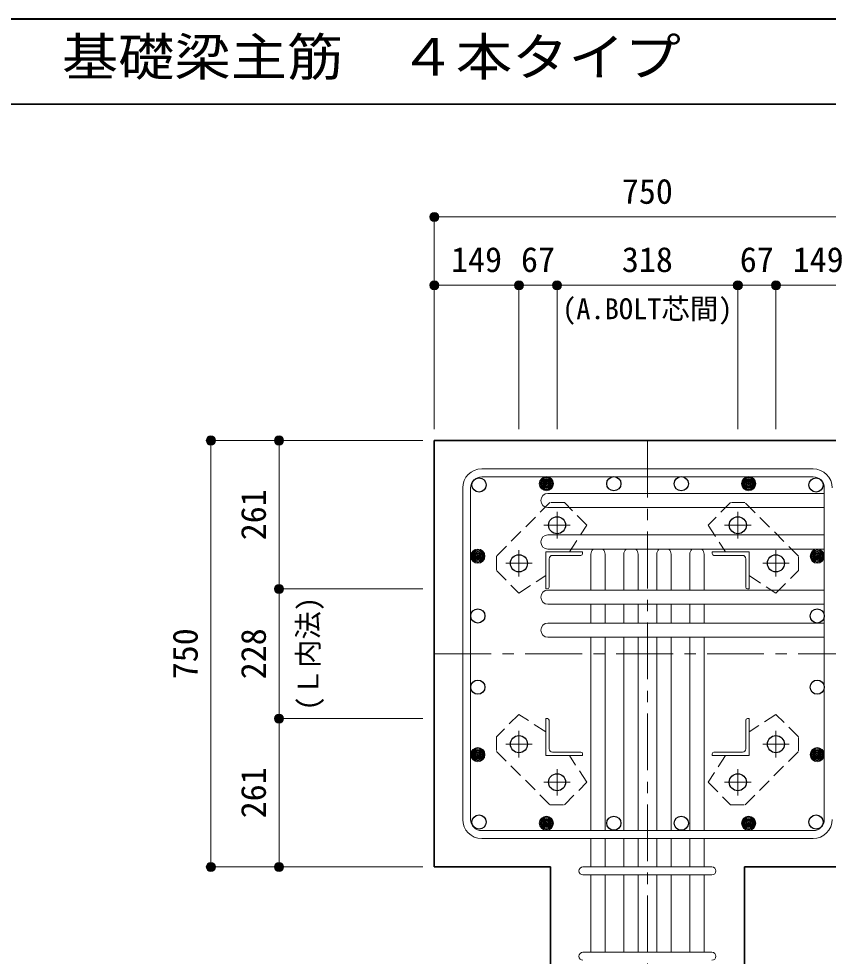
# Model space of a CAD drawing. Units: millimetres at full size, sheet at 1:20. Extents: x -3982 to 3969, y -2797 to 2801.
# Drawn here: x -628 to 796, y 1152 to 2801 of the extents above; entities that cross this region are included whole.
import ezdxf
from ezdxf.enums import TextEntityAlignment as Align

# ---------------------------------------------------------------- set-up
doc = ezdxf.new("R2010")
doc.units = ezdxf.units.MM
doc.header["$LTSCALE"] = 20
doc.header["$PDMODE"] = 32
doc.header["$PDSIZE"] = 12
doc.linetypes.add('CHAIN1', pattern=[8, 5, -1, 1, -1])
doc.linetypes.add('DASHED1', pattern=[1.8, 1.2, -0.6])
for name, color, linetype, lineweight in [('6-1_躯体線', 2, 'Continuous', 35), ('6-2_A.Bolt_', 4, 'Continuous', 9), ('6-3_柱型主筋', 4, 'Continuous', 9), ('6-4_フープ', 7, 'Continuous', 18), ('6-5_梁主筋', 7, 'Continuous', 18), ('6-6_S.T.P.', 7, 'Continuous', 18), ('6-7_文字', 7, 'Continuous', 18), ('6-9', 4, 'DASHED1', 9), ('6-D_寸法', 4, 'Continuous', 9), ('F-0_枠', 6, 'Continuous', 40)]:
    doc.layers.add(name, color=color, linetype=linetype, lineweight=lineweight)
doc.styles.add('ＭＳ ゴシック', font='')
doc.styles.get('ＭＳ ゴシック').set_extended_font_data('MS Gothic')

msp = doc.modelspace()

# ---------------------------------------------------------------- linework, layer by layer
at = {"layer": '6-1_躯体線'}
for p, q in [((103.29, 1309.12), (103.29, 2059.12)), ((1253.29, 2059.12), (103.29, 2059.12)), ((307.79, 1309.12), (103.29, 1309.12)), ((307.79, 909.12), (307.79, 1309.12)), ((648.79, 909.12), (648.79, 1309.12)), ((853.29, 1309.12), (648.79, 1309.12))]:
    msp.add_line(p, q, dxfattribs=at)
at = {"layer": '6-2_A.Bolt_', "linetype": 'CHAIN1'}
for p, q in [((319.29, 1886.92), (319.29, 1933.42)), ((637.29, 1886.92), (637.29, 1933.42)), ((342.49, 1910.12), (295.99, 1910.12)), ((614.09, 1910.12), (660.59, 1910.12)), ((252.29, 1819.92), (252.29, 1866.42)), ((704.29, 1819.92), (704.29, 1866.43)), ((275.49, 1843.12), (228.99, 1843.12)), ((681.09, 1843.12), (727.59, 1843.12)), ((252.29, 1548.32), (252.29, 1501.82)), ((704.29, 1548.32), (704.29, 1501.82)), ((275.49, 1525.12), (228.99, 1525.12)), ((681.09, 1525.12), (727.59, 1525.12)), ((319.29, 1481.32), (319.29, 1434.82)), ((637.29, 1481.32), (637.29, 1434.82)), ((342.49, 1458.12), (295.99, 1458.12)), ((614.09, 1458.12), (660.59, 1458.12))]:
    msp.add_line(p, q, dxfattribs=at)
at = {"layer": '6-2_A.Bolt_'}
for p, q in [((299.29, 1798.12), (299.29, 1863.12)), ((364.29, 1863.12), (299.29, 1863.12)), ((364.29, 1863.12), (364.29, 1860.12)), ((592.29, 1863.12), (592.29, 1860.12)), ((592.29, 1863.12), (657.29, 1863.12)), ((657.29, 1798.12), (657.29, 1863.12)), ((305.29, 1851.12), (305.29, 1801.12)), ((311.29, 1857.12), (361.29, 1857.12)), ((645.29, 1857.12), (595.29, 1857.12)), ((651.29, 1851.12), (651.29, 1801.12)), ((299.29, 1798.12), (302.29, 1798.12)), ((657.29, 1798.12), (654.29, 1798.12)), ((299.29, 1570.12), (302.29, 1570.12)), ((299.29, 1570.12), (299.29, 1505.12)), ((305.29, 1517.12), (305.29, 1567.12)), ((651.29, 1517.12), (651.29, 1567.12)), ((657.29, 1570.12), (654.29, 1570.12)), ((657.29, 1570.12), (657.29, 1505.12)), ((364.29, 1505.12), (299.29, 1505.12)), ((311.29, 1511.12), (361.29, 1511.12)), ((364.29, 1505.12), (364.29, 1508.12)), ((592.29, 1505.12), (592.29, 1508.12)), ((592.29, 1505.12), (657.29, 1505.12)), ((645.29, 1511.12), (595.29, 1511.12))]:
    msp.add_line(p, q, dxfattribs=at)
at = {"layer": '6-2_A.Bolt_', "color": 3, "lineweight": 25}
for centre in [(319.29, 1910.12), (637.29, 1910.12), (252.29, 1843.12), (704.29, 1843.12), (252.29, 1525.12), (704.29, 1525.12), (319.29, 1458.12), (637.29, 1458.12)]:
    msp.add_circle(centre, 15, dxfattribs=at)
at = {"layer": '6-2_A.Bolt_'}
for centre, radius, start, end in [((311.29, 1851.12), 6, 90, 180), ((361.29, 1860.12), 3, 270, 0), ((595.29, 1860.12), 3, 180, 270), ((645.29, 1851.12), 6, 0, 90), ((302.29, 1801.12), 3, 270, 0), ((654.29, 1801.12), 3, 180, 270), ((302.29, 1567.12), 3, 0, 90), ((654.29, 1567.12), 3, 90, 180), ((311.29, 1517.12), 6, 180, 270), ((645.29, 1517.12), 6, 270, 0), ((361.29, 1508.12), 3, 0, 90), ((595.29, 1508.12), 3, 90, 180)]:
    msp.add_arc(centre, radius, start, end, dxfattribs=at)
at = {"layer": '6-3_柱型主筋'}
for centre, radius in [((300.6, 1983.06), 12.5), ((656.34, 1983.06), 12.5), ((300.6, 1983.06), 11), ((300.6, 1983.06), 9.5), ((300.6, 1983.06), 8), ((300.6, 1983.06), 6.5), ((300.6, 1983.06), 5), ((300.6, 1983.06), 3.5), ((300.6, 1983.06), 2), ((300.6, 1983.06), 0.5), ((656.34, 1983.06), 11), ((656.34, 1983.06), 9.5), ((656.34, 1983.06), 8), ((656.34, 1983.06), 6.5), ((656.34, 1983.06), 5), ((656.34, 1983.06), 3.5), ((656.34, 1983.06), 2), ((656.34, 1983.06), 0.5), ((179.97, 1855.62), 12.5), ((179.97, 1855.62), 11), ((179.97, 1855.62), 9.5), ((179.97, 1855.62), 8), ((776.97, 1855.62), 12.5), ((776.97, 1855.62), 11), ((776.97, 1855.62), 9.5), ((776.97, 1855.62), 8), ((179.97, 1855.62), 6.5), ((179.97, 1855.62), 5), ((179.97, 1855.62), 3.5), ((179.97, 1855.62), 2), ((179.97, 1855.62), 0.5), ((776.97, 1855.62), 6.5), ((776.97, 1855.62), 5), ((776.97, 1855.62), 3.5), ((776.97, 1855.62), 2), ((776.97, 1855.62), 0.5), ((179.97, 1506.69), 12.5), ((179.97, 1506.69), 11), ((776.97, 1506.69), 12.5), ((776.97, 1506.69), 11), ((179.97, 1506.69), 9.5), ((179.97, 1506.69), 8), ((179.97, 1506.69), 6.5), ((179.97, 1506.69), 5), ((179.97, 1506.69), 3.5), ((179.97, 1506.69), 2), ((179.97, 1506.69), 0.5), ((776.97, 1506.69), 9.5), ((776.97, 1506.69), 8), ((776.97, 1506.69), 6.5), ((776.97, 1506.69), 5), ((776.97, 1506.69), 3.5), ((776.97, 1506.69), 2), ((776.97, 1506.69), 0.5), ((300.6, 1386.06), 12.5), ((300.6, 1386.06), 11), ((300.6, 1386.06), 9.5), ((300.6, 1386.06), 8), ((300.6, 1386.06), 6.5), ((300.6, 1386.06), 5), ((300.6, 1386.06), 3.5), ((300.6, 1386.06), 2), ((300.6, 1386.06), 0.5), ((656.34, 1386.06), 12.5), ((656.34, 1386.06), 11), ((656.34, 1386.06), 9.5), ((656.34, 1386.06), 8), ((656.34, 1386.06), 6.5), ((656.34, 1386.06), 5), ((656.34, 1386.06), 3.5), ((656.34, 1386.06), 2), ((656.34, 1386.06), 0.5)]:
    msp.add_circle(centre, radius, dxfattribs=at)
at = {"layer": '6-3_柱型主筋', "color": 3, "lineweight": 25}
for centre in [(419.18, 1983.06), (537.76, 1983.06), (182.02, 1981.01), (774.92, 1981.01), (179.97, 1750.62), (776.97, 1750.62), (179.97, 1625.27), (776.97, 1625.27), (182.02, 1388.11), (419.18, 1386.06), (537.76, 1386.06), (774.92, 1388.11)]:
    msp.add_circle(centre, 12.5, dxfattribs=at)
at = {"layer": '6-4_フープ'}
for p, q in [((769.79, 2009.12), (186.79, 2009.12)), ((769.79, 1995.12), (186.79, 1995.12)), ((153.29, 1392.62), (153.29, 1975.62)), ((167.29, 1392.62), (167.29, 1975.62)), ((789.29, 1392.62), (789.29, 1975.62)), ((769.79, 1373.12), (186.79, 1373.12)), ((769.79, 1359.12), (186.79, 1359.12))]:
    msp.add_line(p, q, dxfattribs=at)
for centre, radius, start, end in [((186.79, 1975.62), 33.5, 90, 180), ((186.79, 1975.62), 19.5, 90, 180), ((769.79, 1975.62), 33.5, 0, 90), ((769.79, 1975.62), 19.5, 0, 90), ((186.79, 1392.62), 33.5, 180, 270), ((186.79, 1392.62), 19.5, 180, 270), ((769.79, 1392.62), 33.5, 270, 0), ((769.79, 1392.62), 19.5, 270, 0)]:
    msp.add_arc(centre, radius, start, end, dxfattribs=at)
at = {"layer": '6-5_梁主筋'}
for p, q in [((303.29, 1966.07), (789.29, 1966.07)), ((303.29, 1941.07), (789.29, 1941.07)), ((303.29, 1893.12), (789.29, 1893.12)), ((303.29, 1868.12), (789.29, 1868.12)), ((378.79, 1859.12), (378.79, 1796.12)), ((403.79, 1859.12), (403.79, 1796.12)), ((436.79, 1859.12), (436.79, 1796.12)), ((461.79, 1859.12), (461.79, 1796.12)), ((494.79, 1859.12), (494.79, 1796.12)), ((519.79, 1859.12), (519.79, 1796.12)), ((552.79, 1859.12), (552.79, 1796.12)), ((577.79, 1859.12), (577.79, 1796.12)), ((303.29, 1796.12), (789.29, 1796.12)), ((303.29, 1771.12), (789.29, 1771.12)), ((378.79, 1738.12), (378.79, 1771.12)), ((403.79, 1738.12), (403.79, 1771.12)), ((436.79, 1738.12), (436.79, 1771.12)), ((461.79, 1738.12), (461.79, 1771.12)), ((494.79, 1738.12), (494.79, 1771.12)), ((519.79, 1738.12), (519.79, 1771.12)), ((552.79, 1738.12), (552.79, 1771.12)), ((577.79, 1738.12), (577.79, 1771.12)), ((303.29, 1738.12), (789.29, 1738.12)), ((303.29, 1713.12), (789.29, 1713.12)), ((378.79, 1713.12), (378.79, 1373.12)), ((403.79, 1713.12), (403.79, 1373.12)), ((436.79, 1713.12), (436.79, 1373.12)), ((461.79, 1713.12), (461.79, 1373.12)), ((494.79, 1713.12), (494.79, 1373.12)), ((519.79, 1713.12), (519.79, 1373.12)), ((552.79, 1713.12), (552.79, 1373.12)), ((577.79, 1713.12), (577.79, 1373.12)), ((378.79, 1359.12), (378.79, 1309.12)), ((403.79, 1359.12), (403.79, 1309.12)), ((436.79, 1359.12), (436.79, 1309.12)), ((461.79, 1359.12), (461.79, 1309.12)), ((494.79, 1359.12), (494.79, 1309.12)), ((519.79, 1359.12), (519.79, 1309.12)), ((552.79, 1359.12), (552.79, 1309.12)), ((577.79, 1359.12), (577.79, 1309.12)), ((378.79, 1295.12), (378.79, 1159.12)), ((403.79, 1295.12), (403.79, 1159.12)), ((436.79, 1295.12), (436.79, 1159.12)), ((461.79, 1295.12), (461.79, 1159.12)), ((494.79, 1295.12), (494.79, 1159.12)), ((519.79, 1295.12), (519.79, 1159.12)), ((552.79, 1295.12), (552.79, 1159.12)), ((577.79, 1295.12), (577.79, 1159.12))]:
    msp.add_line(p, q, dxfattribs=at)
for centre, start, end in [((303.29, 1953.57), 90, 180), ((303.29, 1953.57), 180, 270), ((303.29, 1880.62), 90, 180), ((303.29, 1880.62), 180, 270), ((391.29, 1859.12), 133.94615, 180), ((391.29, 1859.12), 0, 46.05385), ((449.29, 1859.12), 133.94615, 180), ((449.29, 1859.12), 0, 46.05385), ((507.29, 1859.12), 133.94615, 180), ((507.29, 1859.12), 0, 46.05385), ((565.29, 1859.12), 133.94615, 180), ((565.29, 1859.12), 0, 46.05385), ((303.29, 1783.62), 90, 180), ((303.29, 1783.62), 180, 270), ((303.29, 1725.62), 90, 180), ((303.29, 1725.62), 180, 270)]:
    msp.add_arc(centre, 12.5, start, end, dxfattribs=at)
at = {"layer": '6-6_S.T.P.'}
for p, q in [((364.79, 1309.12), (591.79, 1309.12)), ((364.79, 1295.12), (591.79, 1295.12)), ((364.79, 1159.12), (591.79, 1159.12))]:
    msp.add_line(p, q, dxfattribs=at)
for centre, start, end in [((364.79, 1302.12), 90, 270), ((364.79, 1302.12), 90, 270), ((364.79, 1302.12), 90, 270), ((364.79, 1302.12), 90, 270), ((591.79, 1302.12), 270, 90), ((591.79, 1302.12), 270, 90), ((591.79, 1302.12), 270, 90), ((591.79, 1302.12), 270, 90), ((364.79, 1152.12), 90, 270), ((591.79, 1152.12), 270, 90)]:
    msp.add_arc(centre, 7, start, end, dxfattribs=at)
at = {"layer": '6-9'}
for p, q in [((306.59, 1949.82), (212.59, 1855.72)), ((332.09, 1949.82), (306.59, 1949.82)), ((371.69, 1910.22), (332.09, 1949.82)), ((624.49, 1949.82), (584.89, 1910.22)), ((649.89, 1949.82), (624.49, 1949.82)), ((743.99, 1855.82), (649.89, 1949.82)), ((340.91, 1863.12), (371.69, 1910.22)), ((584.89, 1910.22), (615.67, 1863.12)), ((212.59, 1855.72), (212.59, 1830.32)), ((743.99, 1830.32), (743.99, 1855.82)), ((212.59, 1830.32), (252.19, 1790.72)), ((704.39, 1790.72), (743.99, 1830.32)), ((252.19, 1790.72), (299.29, 1821.5)), ((657.29, 1821.5), (704.39, 1790.72)), ((252.19, 1577.52), (212.59, 1537.92)), ((299.29, 1546.74), (252.19, 1577.52)), ((704.39, 1577.52), (657.29, 1546.75)), ((743.99, 1537.92), (704.39, 1577.52)), ((212.59, 1537.92), (212.59, 1512.42)), ((743.99, 1512.52), (743.99, 1537.92)), ((212.59, 1512.42), (306.69, 1418.42)), ((371.69, 1458.02), (340.91, 1505.12)), ((615.67, 1505.12), (584.89, 1458.02)), ((649.99, 1418.42), (743.99, 1512.52)), ((332.09, 1418.42), (371.69, 1458.02)), ((584.89, 1458.02), (624.49, 1418.42)), ((306.69, 1418.42), (332.09, 1418.42)), ((624.49, 1418.42), (649.99, 1418.42))]:
    msp.add_line(p, q, dxfattribs=at)
at = {"layer": '6-D_寸法'}
for p, q in [((103.29, 2452.15), (853.29, 2452.15)), ((103.29, 2332.15), (252.29, 2332.15)), ((252.29, 2332.15), (252.29, 2079.12)), ((252.29, 2332.15), (319.29, 2332.15)), ((319.29, 2332.15), (319.29, 2079.12)), ((319.29, 2332.15), (637.29, 2332.15)), ((637.29, 2332.15), (637.29, 2079.12)), ((637.29, 2332.15), (704.29, 2332.15)), ((704.29, 2332.15), (704.29, 2079.12)), ((704.29, 2332.15), (853.29, 2332.15)), ((-289.74, 2059.12), (-169.74, 2059.12)), ((-289.74, 2059.12), (-289.74, 1309.12)), ((-169.74, 2059.12), (83.29, 2059.12)), ((-169.74, 1798.12), (-169.74, 2059.12)), ((-169.74, 1798.12), (83.29, 1798.12)), ((-169.74, 1570.12), (-169.74, 1798.12)), ((-169.74, 1570.12), (83.29, 1570.12)), ((-169.74, 1309.12), (-169.74, 1570.12))]:
    msp.add_line(p, q, dxfattribs=at)
at = {"layer": '6-D_寸法', "linetype": 'CHAIN1'}
for p, q in [((478.29, 2059.12), (478.29, 909.12)), ((103.29, 1684.12), (853.29, 1684.12))]:
    msp.add_line(p, q, dxfattribs=at)
at = {"layer": '6-D_寸法'}
for points in [[(103.29, 2452.15), (103.29, 2332.15), (103.29, 2079.12)], [(-289.74, 1309.12), (-169.74, 1309.12), (83.29, 1309.12)]]:
    msp.add_lwpolyline(points, dxfattribs=at)
for centre, radius in [((103.29, 2452.15), 8), ((103.29, 2452.15), 7.2), ((103.29, 2452.15), 6.4), ((103.29, 2452.15), 5.6), ((103.29, 2452.15), 4.8), ((103.29, 2452.15), 4), ((103.29, 2452.15), 3.2), ((103.29, 2452.15), 2.4), ((103.29, 2452.15), 1.6), ((103.29, 2452.15), 0.8), ((103.29, 2332.15), 8), ((103.29, 2332.15), 7.2), ((103.29, 2332.15), 6.4), ((103.29, 2332.15), 5.6), ((103.29, 2332.15), 4.8), ((103.29, 2332.15), 4), ((103.29, 2332.15), 3.2), ((103.29, 2332.15), 2.4), ((103.29, 2332.15), 1.6), ((103.29, 2332.15), 0.8), ((252.29, 2332.15), 8), ((252.29, 2332.15), 7.2), ((252.29, 2332.15), 6.4), ((252.29, 2332.15), 5.6), ((252.29, 2332.15), 4.8), ((252.29, 2332.15), 4), ((252.29, 2332.15), 3.2), ((252.29, 2332.15), 2.4), ((252.29, 2332.15), 1.6), ((252.29, 2332.15), 0.8), ((319.29, 2332.15), 8), ((319.29, 2332.15), 7.2), ((319.29, 2332.15), 6.4), ((319.29, 2332.15), 5.6), ((319.29, 2332.15), 4.8), ((319.29, 2332.15), 4), ((319.29, 2332.15), 3.2), ((319.29, 2332.15), 2.4), ((319.29, 2332.15), 1.6), ((319.29, 2332.15), 0.8), ((637.29, 2332.15), 8), ((637.29, 2332.15), 7.2), ((637.29, 2332.15), 6.4), ((637.29, 2332.15), 5.6), ((637.29, 2332.15), 4.8), ((637.29, 2332.15), 4), ((637.29, 2332.15), 3.2), ((637.29, 2332.15), 2.4), ((637.29, 2332.15), 1.6), ((637.29, 2332.15), 0.8), ((704.29, 2332.15), 8), ((704.29, 2332.15), 7.2), ((704.29, 2332.15), 6.4), ((704.29, 2332.15), 5.6), ((704.29, 2332.15), 4.8), ((704.29, 2332.15), 4), ((704.29, 2332.15), 3.2), ((704.29, 2332.15), 2.4), ((704.29, 2332.15), 1.6), ((704.29, 2332.15), 0.8), ((-289.74, 2059.12), 8), ((-289.74, 2059.12), 7.2), ((-289.74, 2059.12), 6.4), ((-289.74, 2059.12), 5.6), ((-289.74, 2059.12), 4.8), ((-289.74, 2059.12), 4), ((-289.74, 2059.12), 3.2), ((-289.74, 2059.12), 2.4), ((-169.74, 2059.12), 8), ((-169.74, 2059.12), 7.2), ((-169.74, 2059.12), 6.4), ((-169.74, 2059.12), 5.6), ((-169.74, 2059.12), 4.8), ((-169.74, 2059.12), 4), ((-169.74, 2059.12), 3.2), ((-169.74, 2059.12), 2.4), ((-289.74, 2059.12), 1.6), ((-289.74, 2059.12), 0.8), ((-169.74, 2059.12), 1.6), ((-169.74, 2059.12), 0.8), ((-169.74, 1798.12), 8), ((-169.74, 1798.12), 7.2), ((-169.74, 1798.12), 6.4), ((-169.74, 1798.12), 5.6), ((-169.74, 1798.12), 4.8), ((-169.74, 1798.12), 4), ((-169.74, 1798.12), 3.2), ((-169.74, 1798.12), 2.4), ((-169.74, 1798.12), 1.6), ((-169.74, 1798.12), 0.8), ((-169.74, 1570.12), 8), ((-169.74, 1570.12), 7.2), ((-169.74, 1570.12), 6.4), ((-169.74, 1570.12), 5.6), ((-169.74, 1570.12), 4.8), ((-169.74, 1570.12), 4), ((-169.74, 1570.12), 3.2), ((-169.74, 1570.12), 2.4), ((-169.74, 1570.12), 1.6), ((-169.74, 1570.12), 0.8), ((-289.74, 1309.12), 8), ((-289.74, 1309.12), 7.2), ((-289.74, 1309.12), 6.4), ((-289.74, 1309.12), 5.6), ((-289.74, 1309.12), 4.8), ((-289.74, 1309.12), 4), ((-289.74, 1309.12), 3.2), ((-289.74, 1309.12), 2.4), ((-289.74, 1309.12), 1.6), ((-289.74, 1309.12), 0.8), ((-169.74, 1309.12), 8), ((-169.74, 1309.12), 7.2), ((-169.74, 1309.12), 6.4), ((-169.74, 1309.12), 5.6), ((-169.74, 1309.12), 4.8), ((-169.74, 1309.12), 4), ((-169.74, 1309.12), 3.2), ((-169.74, 1309.12), 2.4), ((-169.74, 1309.12), 1.6), ((-169.74, 1309.12), 0.8)]:
    msp.add_circle(centre, radius, dxfattribs=at)
at = {"layer": '6-D_寸法', "color": 7}
for p in [(103.29, 2452.15), (103.29, 2332.15), (252.29, 2332.15), (319.29, 2332.15), (637.29, 2332.15), (704.29, 2332.15), (-289.74, 2059.12), (-169.74, 2059.12), (-169.74, 1798.12), (-169.74, 1570.12), (-289.74, 1309.12), (-169.74, 1309.12)]:
    msp.add_point(p, dxfattribs=at)
at = {"layer": 'F-0_枠'}
msp.add_line((-3981.92, 2800.77), (3969.4, 2800.77), dxfattribs=at)
at = {"layer": 'F-0_枠', "color": 2, "lineweight": 35}
msp.add_line((-3981.92, 2650.77), (2482.4, 2650.77), dxfattribs=at)

# ---------------------------------------------------------------- texts
at = {"layer": '6-7_文字', "color": 2, "style": 'ＭＳ ゴシック', "width": 1.1}
msp.add_text('\u3000\u3000基礎梁主筋\u3000４本タイプ', height=65.98, dxfattribs=at).set_placement((-749.76, 2680.77), align=Align.BOTTOM_LEFT)
at = {"layer": '6-D_寸法', "style": 'ＭＳ ゴシック'}
for s, height, p in [('750', 43.99, (433.29, 2462.15)), ('149', 43.99, (132.79, 2342.15)), ('67', 43.99, (255.79, 2342.15)), ('318', 43.99, (433.29, 2342.15)), ('67', 43.99, (640.79, 2342.15)), ('149', 43.99, (733.79, 2342.15)), ('(A.BOLT芯間)', 36.66, (328.29, 2261.42))]:
    msp.add_text(s, height=height, dxfattribs=at).set_placement(p, align=Align.BOTTOM_LEFT)
for s, height, p in [('261', 43.99, (-179.74, 1883.62)), ('(Ｌ内法)', 36.66, (-89.52, 1584.12)), ('750', 43.99, (-299.74, 1639.12)), ('228', 43.99, (-179.74, 1639.12)), ('261', 43.99, (-179.74, 1394.62))]:
    msp.add_text(s, height=height, rotation=90, dxfattribs=at).set_placement(p, align=Align.BOTTOM_LEFT)

doc.saveas('drawing.dxf')
